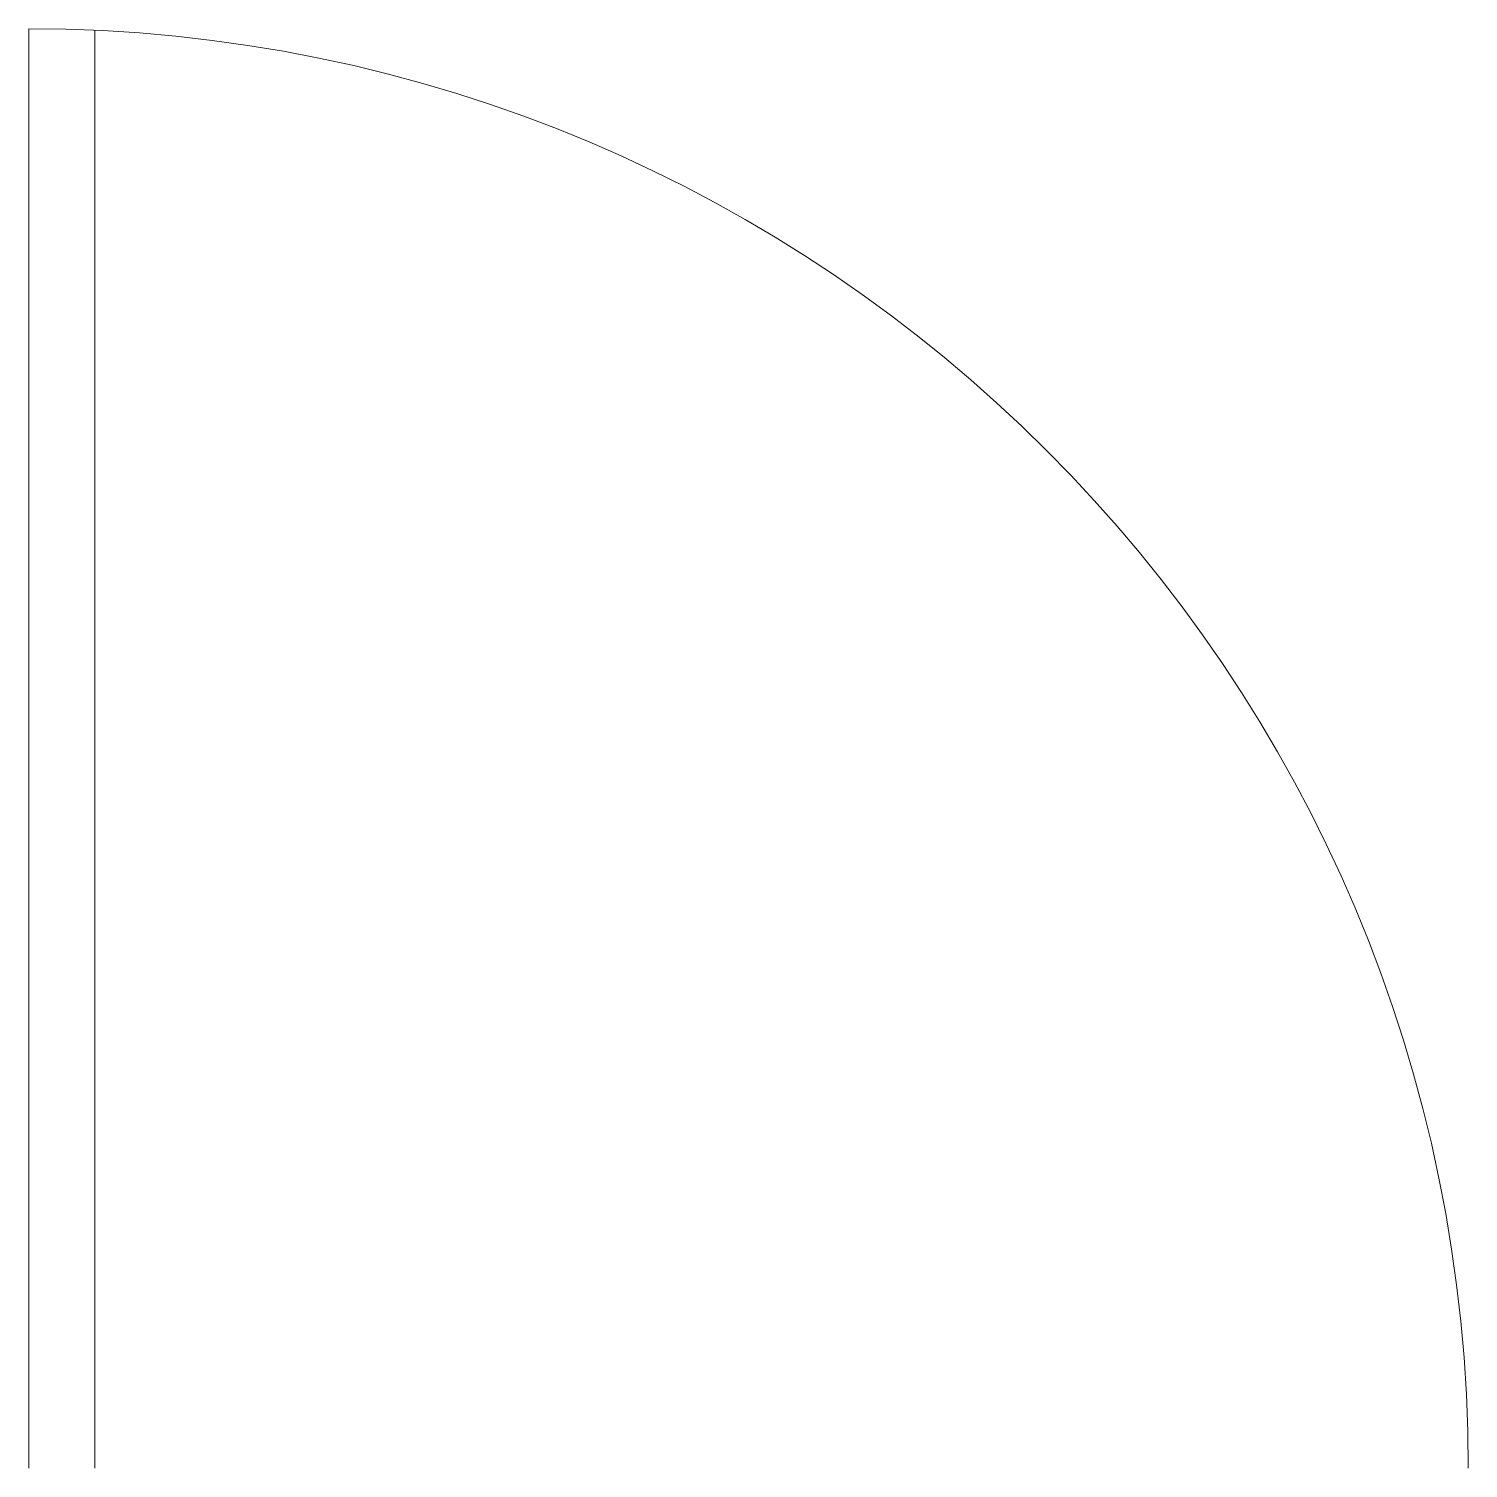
# Model space of a CAD drawing. Header units: inches. Extents: x 377.1 to 407.1, y 247.5 to 277.5.
import ezdxf

# ---------------------------------------------------------------- set-up
doc = ezdxf.new("R2010")
doc.units = ezdxf.units.IN
doc.header["$MEASUREMENT"] = 0
doc.layers.get('0').update_dxf_attribs({"color": 1, "lineweight": 9})

msp = doc.modelspace()

# ---------------------------------------------------------------- linework, layer by layer
for p, q in [((377.114, 247.513), (377.114, 277.513)), ((378.494, 247.513), (378.494, 277.481))]:
    msp.add_line(p, q)
msp.add_arc((377.114, 247.513), 30, 0, 90)

doc.saveas('drawing.dxf')
